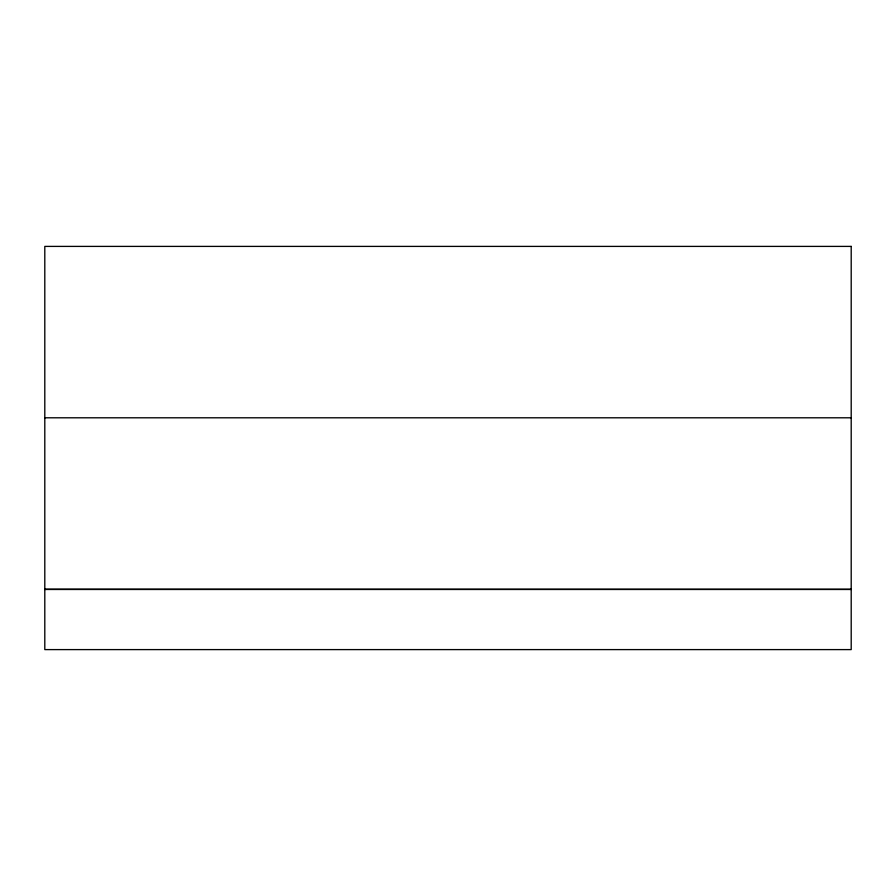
<?xml version="1.0" encoding="UTF-8"?>
<svg xmlns="http://www.w3.org/2000/svg" width="896" height="896" viewBox="0 0 896 896"><rect width="100%" height="100%" fill="white"/><g stroke="black" fill="none" stroke-linecap="round" stroke-linejoin="round"><path stroke-width="1.34" d="M44.8 417.794L851.2 417.794M44.8 589.187L851.2 589.254M44.8 589.478L851.2 589.478M851.2 246.4L44.8 246.4L44.8 649.6L851.2 649.6L851.2 246.4"/></g></svg>
